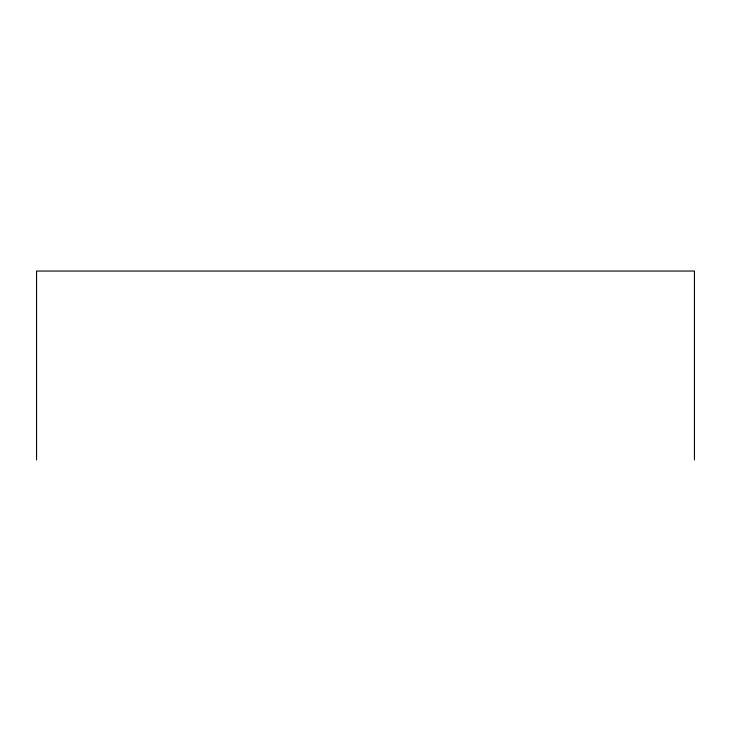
<?xml version="1.0" encoding="UTF-8"?>
<svg xmlns="http://www.w3.org/2000/svg" width="731" height="731" viewBox="0 0 731 731"><rect width="100%" height="100%" fill="white"/><g stroke="black" fill="none" stroke-linecap="round" stroke-linejoin="round"><path stroke-width="1.1" d="M694.45 459.954L694.45 271.046L36.55 271.046L36.55 459.954"/></g></svg>
